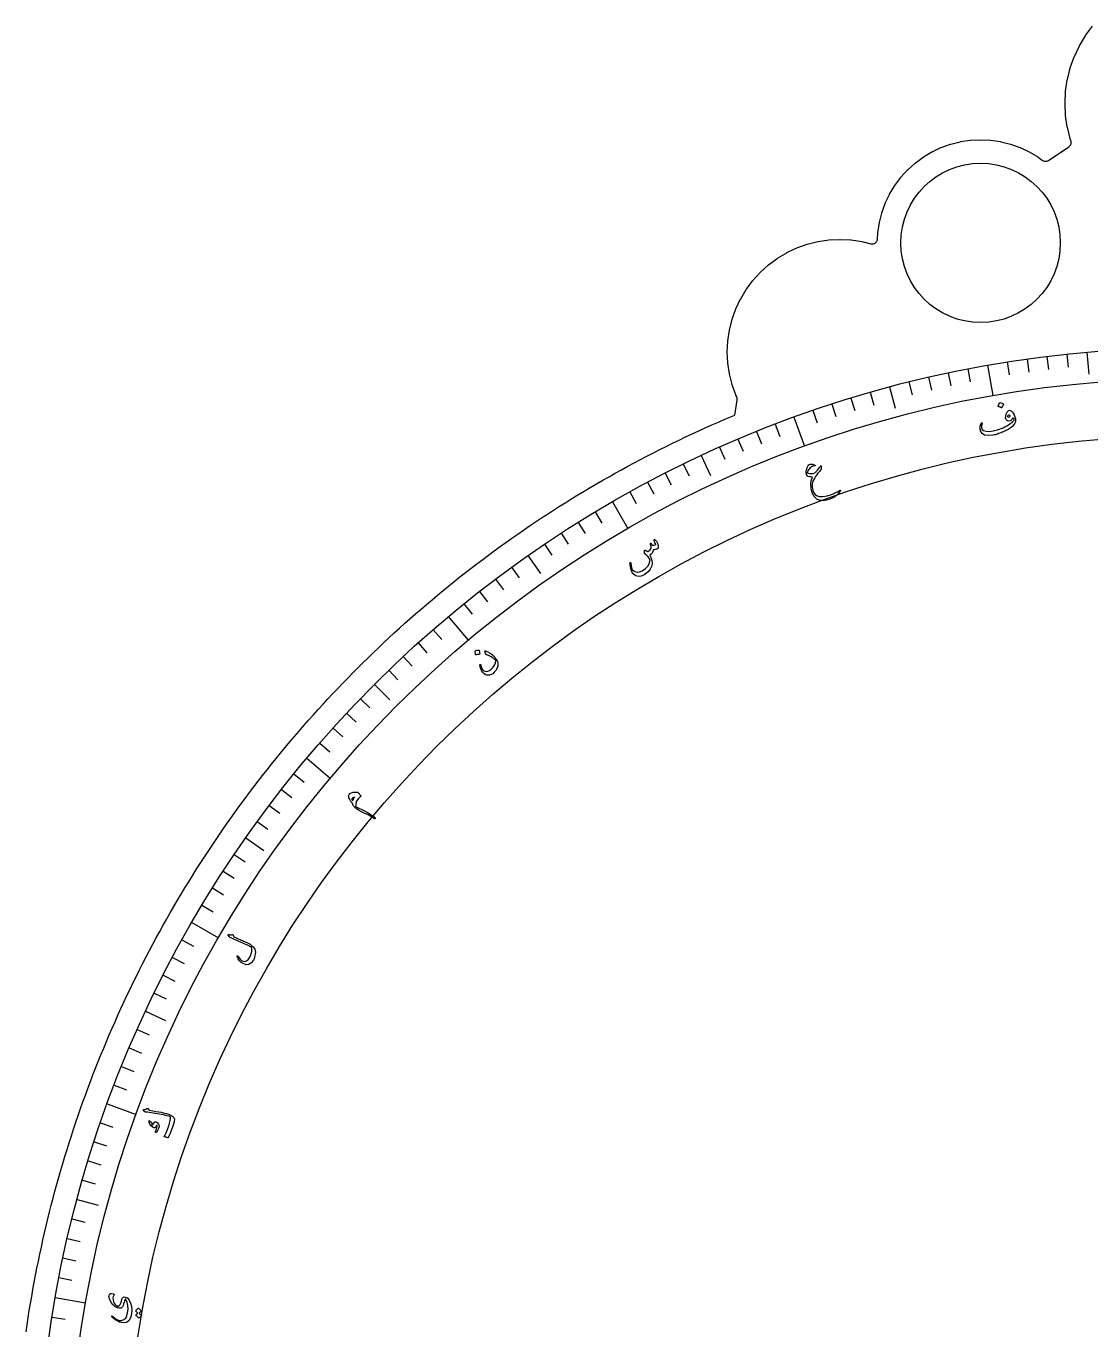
# Model space of a CAD drawing. Header units: millimetres. Extents: x -65 to 65, y -65 to 84.
# Drawn here: x -64.4 to -5.3, y 9.3 to 81.5 of the extents above; entities that cross this region are included whole.
import ezdxf

# ---------------------------------------------------------------- set-up
doc = ezdxf.new("R2010")
doc.units = ezdxf.units.MM
for name, color, linetype in [('CUT_INNER', 6, 'Continuous'), ('CUT_OUTER', 1, 'Continuous'), ('ENGRAVE', 7, 'Continuous'), ('ENGRAVE_FINE', 8, 'Continuous'), ('TEXT', 5, 'Continuous')]:
    doc.layers.add(name, color=color, linetype=linetype)

msp = doc.modelspace()

# ---------------------------------------------------------------- linework, layer by layer
at = {"layer": 'CUT_INNER'}
msp.add_circle((-11.44, 69.5185), 4.42, dxfattribs=at)
at = {"layer": 'CUT_OUTER'}
msp.add_lwpolyline([(-64.3538, 9.1428), (-64.2965, 9.5375), (-64.2367, 9.9318), (-64.1746, 10.3258), (-64.11, 10.7194), (-64.043, 11.1125), (-63.9737, 11.5053), (-63.9019, 11.8976), (-63.8277, 12.2895), (-63.751, 12.6809), (-63.672, 13.0718), (-63.5906, 13.4622), (-63.5068, 13.8522), (-63.4206, 14.2416), (-63.3321, 14.6305), (-63.2411, 15.0188), (-63.1478, 15.4065), (-63.052, 15.7937), (-62.9539, 16.1803), (-62.8535, 16.5663), (-62.7506, 16.9516), (-62.6454, 17.3363), (-62.5379, 17.7204), (-62.428, 18.1038), (-62.3157, 18.4865), (-62.2011, 18.8685), (-62.0842, 19.2498), (-61.9649, 19.6304), (-61.8433, 20.0102), (-61.7193, 20.3893), (-61.5931, 20.7676), (-61.4645, 21.1452), (-61.3336, 21.5219), (-61.2004, 21.8978), (-61.0648, 22.2729), (-60.927, 22.6472), (-60.7869, 23.0206), (-60.6445, 23.3932), (-60.4999, 23.7648), (-60.3529, 24.1356), (-60.2037, 24.5055), (-60.0522, 24.8744), (-59.8984, 25.2424), (-59.7424, 25.6095), (-59.5841, 25.9756), (-59.4236, 26.3407), (-59.2609, 26.7048), (-59.0959, 27.0679), (-58.9287, 27.43), (-58.7593, 27.7911), (-58.5877, 28.1511), (-58.4138, 28.5101), (-58.2378, 28.8679), (-58.0596, 29.2247), (-57.8792, 29.5804), (-57.6966, 29.935), (-57.5118, 30.2885), (-57.3249, 30.6408), (-57.1358, 30.9919), (-56.9446, 31.3419), (-56.7512, 31.6908), (-56.5557, 32.0384), (-56.358, 32.3848), (-56.1582, 32.73), (-55.9564, 33.074), (-55.7524, 33.4167), (-55.5463, 33.7581), (-55.3381, 34.0983), (-55.1278, 34.4372), (-54.9155, 34.7748), (-54.7011, 35.1111), (-54.4846, 35.4461), (-54.2661, 35.7798), (-54.0455, 36.1121), (-53.8229, 36.443), (-53.5983, 36.7726), (-53.3717, 37.1007), (-53.143, 37.4275), (-52.9124, 37.7529), (-52.6797, 38.0769), (-52.4451, 38.3994), (-52.2085, 38.7205), (-51.9699, 39.0401), (-51.7294, 39.3582), (-51.4869, 39.6749), (-51.2425, 39.9901), (-50.9962, 40.3037), (-50.7479, 40.6159), (-50.4978, 40.9265), (-50.2457, 41.2356), (-49.9917, 41.5431), (-49.7359, 41.8491), (-49.4782, 42.1534), (-49.2186, 42.4562), (-48.9571, 42.7574), (-48.6939, 43.057), (-48.4288, 43.355), (-48.1618, 43.6513), (-47.8931, 43.946), (-47.6225, 44.2391), (-47.3502, 44.5304), (-47.0761, 44.8201), (-46.8002, 45.1081), (-46.5225, 45.3945), (-46.2431, 45.6791), (-45.9619, 45.9619), (-45.6791, 46.2431), (-45.3945, 46.5225), (-45.1081, 46.8002), (-44.8201, 47.0761), (-44.5304, 47.3502), (-44.2391, 47.6225), (-43.946, 47.8931), (-43.6513, 48.1618), (-43.355, 48.4288), (-43.057, 48.6939), (-42.7574, 48.9571), (-42.4562, 49.2186), (-42.1534, 49.4782), (-41.8491, 49.7359), (-41.5431, 49.9917), (-41.2356, 50.2457), (-40.9265, 50.4978), (-40.6159, 50.7479), (-40.3037, 50.9962), (-39.9901, 51.2425), (-39.6749, 51.4869), (-39.3582, 51.7294), (-39.0401, 51.9699), (-38.7205, 52.2085), (-38.3994, 52.4451), (-38.0769, 52.6797), (-37.7529, 52.9124), (-37.4275, 53.143), (-37.1007, 53.3717), (-36.7726, 53.5983), (-36.443, 53.8229), (-36.1121, 54.0455), (-35.7798, 54.2661), (-35.4461, 54.4846), (-35.1111, 54.7011), (-34.7748, 54.9155), (-34.4372, 55.1278), (-34.0983, 55.3381), (-33.7581, 55.5463), (-33.4167, 55.7524), (-33.074, 55.9564), (-32.73, 56.1582), (-32.3848, 56.358), (-32.0384, 56.5557), (-31.6908, 56.7512), (-31.3419, 56.9446), (-30.9919, 57.1358), (-30.6408, 57.3249), (-30.2885, 57.5118), (-29.935, 57.6966), (-29.5804, 57.8792), (-29.2247, 58.0596), (-28.8679, 58.2378), (-28.5101, 58.4138), (-28.1511, 58.5877), (-27.7911, 58.7593), (-27.43, 58.9287), (-27.0679, 59.0959), (-26.7048, 59.2609), (-26.3407, 59.4236), (-25.9756, 59.5841), (-25.6095, 59.7424), (-25.2424, 59.8984), (-25.067, 59.9717), (-24.929, 60.7995), (-24.9255, 60.8296), (-24.9251, 60.86), (-24.9278, 60.8902), (-24.9335, 60.92), (-24.9422, 60.9491), (-24.9537, 60.9771), (-25.0019, 61.0789), (-25.0075, 61.0925), (-25.2088, 61.6552), (-25.2131, 61.6693), (-25.3583, 62.249), (-25.3612, 62.2634), (-25.4489, 62.8546), (-25.4503, 62.8692), (-25.4796, 63.4661), (-25.4796, 63.4808), (-25.4503, 64.0778), (-25.4489, 64.0924), (-25.3612, 64.6836), (-25.3583, 64.698), (-25.2131, 65.2777), (-25.2088, 65.2918), (-25.0075, 65.8545), (-25.0019, 65.8681), (-24.7463, 66.4083), (-24.7394, 66.4213), (-24.4322, 66.9339), (-24.424, 66.9462), (-24.068, 67.4262), (-24.0586, 67.4376), (-23.6573, 67.8804), (-23.6469, 67.8908), (-23.2041, 68.2921), (-23.1927, 68.3015), (-22.7127, 68.6575), (-22.7004, 68.6656), (-22.1878, 68.9729), (-22.1749, 68.9798), (-21.6346, 69.2353), (-21.621, 69.241), (-21.0583, 69.4423), (-21.0442, 69.4466), (-20.4645, 69.5918), (-20.4501, 69.5947), (-19.8589, 69.6824), (-19.8443, 69.6838), (-19.2474, 69.7131), (-19.2326, 69.7131), (-18.6357, 69.6838), (-18.6211, 69.6824), (-18.0299, 69.5947), (-18.0155, 69.5918), (-17.5214, 69.468), (-17.4926, 69.4623), (-17.4633, 69.4594), (-17.4338, 69.4594), (-17.4045, 69.4623), (-17.3756, 69.468), (-17.3475, 69.4766), (-17.3203, 69.4879), (-17.2943, 69.5017), (-17.2698, 69.5181), (-17.2471, 69.5368), (-17.2263, 69.5576), (-17.2076, 69.5803), (-17.1912, 69.6048), (-17.1773, 69.6308), (-17.1661, 69.658), (-17.1575, 69.6862), (-17.1518, 69.715), (-17.1489, 69.7443), (-17.1328, 70.0718), (-17.1314, 70.0864), (-17.0512, 70.6271), (-17.0483, 70.6415), (-16.9155, 71.1718), (-16.9112, 71.1858), (-16.7271, 71.7005), (-16.7214, 71.7141), (-16.4877, 72.2082), (-16.4808, 72.2212), (-16.1998, 72.69), (-16.1916, 72.7023), (-15.866, 73.1413), (-15.8567, 73.1527), (-15.4896, 73.5577), (-15.4792, 73.5681), (-15.0742, 73.9352), (-15.0628, 73.9445), (-14.6238, 74.2701), (-14.6115, 74.2783), (-14.1427, 74.5593), (-14.1297, 74.5662), (-13.6356, 74.7999), (-13.622, 74.8056), (-13.1074, 74.9897), (-13.0933, 74.994), (-12.5631, 75.1268), (-12.5486, 75.1297), (-12.0079, 75.2099), (-11.9933, 75.2113), (-11.4474, 75.2381), (-11.4326, 75.2381), (-10.8867, 75.2113), (-10.8721, 75.2099), (-10.3314, 75.1297), (-10.3169, 75.1268), (-9.7867, 74.994), (-9.7726, 74.9897), (-9.258, 74.8056), (-9.2444, 74.7999), (-8.7503, 74.5662), (-8.7373, 74.5593), (-8.2685, 74.2783), (-8.2562, 74.2701), (-8.0261, 74.0995), (-8.0007, 74.0825), (-7.9737, 74.0683), (-7.9454, 74.0569), (-7.916, 74.0484), (-7.886, 74.0429), (-7.8555, 74.0405), (-7.825, 74.0413), (-7.7947, 74.0451), (-7.7649, 74.052), (-7.736, 74.0619), (-7.7083, 74.0746), (-7.682, 74.0902), (-6.5497, 74.8387), (-6.5268, 74.8555), (-6.5055, 74.8745), (-6.4861, 74.8953), (-6.4687, 74.9179), (-6.4536, 74.9421), (-6.4408, 74.9676), (-6.4306, 74.9942), (-6.4229, 75.0216), (-6.4178, 75.0496), (-6.4154, 75.078), (-6.4157, 75.1065), (-6.4187, 75.1349), (-6.4244, 75.1628), (-6.4327, 75.19), (-6.4664, 75.2842), (-6.4707, 75.2983), (-6.6283, 75.9275), (-6.6312, 75.942), (-6.7264, 76.5836), (-6.7278, 76.5982), (-6.7596, 77.2461), (-6.7596, 77.2608), (-6.7278, 77.9087), (-6.7264, 77.9234), (-6.6312, 78.565), (-6.6283, 78.5794), (-6.4707, 79.2087), (-6.4664, 79.2227), (-6.2479, 79.8335), (-6.2423, 79.8471), (-5.9649, 80.4335), (-5.958, 80.4464), (-5.6245, 81.0028), (-5.6163, 81.0151), (-5.2299, 81.5361)], dxfattribs=at)
at = {"layer": 'ENGRAVE'}
for points in [[(-5.5518, 63.4576), (-5.4456, 62.2435)], [(-11.0614, 62.7323), (-10.7651, 61.0519)], [(-16.4868, 61.5295), (-16.1713, 60.3523)], [(-21.7867, 59.8584), (-21.2031, 58.2551)], [(-26.9208, 57.7318), (-26.4057, 56.6272)], [(-31.85, 55.1658), (-30.9969, 53.6882)], [(-36.5368, 52.18), (-35.8378, 51.1816)], [(-40.9456, 48.797), (-39.8488, 47.49)], [(-45.0427, 45.0427), (-44.1809, 44.1809)], [(-48.797, 40.9456), (-47.49, 39.8488)], [(-52.18, 36.5368), (-51.1816, 35.8378)], [(-55.1658, 31.85), (-53.6882, 30.9969)], [(-57.7318, 26.9208), (-56.6272, 26.4057)], [(-59.8584, 21.7867), (-58.2551, 21.2031)], [(-61.5295, 16.4868), (-60.3523, 16.1713)], [(-62.7323, 11.0614), (-61.0519, 10.7651)]]:
    msp.add_lwpolyline(points, dxfattribs=at)
for radius in [63.7, 63.7, 61.9938, 58.825, 58.825]:
    msp.add_circle((0, 0), radius, dxfattribs=at)
at = {"layer": 'ENGRAVE_FINE'}
for points in [[(-9.9649, 62.9157), (-9.8505, 62.1935)], [(-8.8653, 63.0801), (-8.7636, 62.3559)], [(-7.7631, 63.2252), (-7.674, 62.4994)], [(-6.6585, 63.351), (-6.582, 62.6238)], [(-13.244, 62.308), (-13.0919, 61.5927)], [(-12.1545, 62.5297), (-12.015, 61.8118)], [(-15.4104, 61.8078), (-15.2335, 61.0983)], [(-14.3294, 62.0674), (-14.1649, 61.3549)], [(-18.6241, 60.9166), (-18.4103, 60.2173)], [(-17.5581, 61.2324), (-17.3565, 60.5294)], [(-20.7387, 60.2295), (-20.5006, 59.5381)], [(-19.6844, 60.5823), (-19.4584, 59.8868)], [(-22.828, 59.4691), (-22.566, 58.7864)], [(-24.8896, 58.6362), (-24.6039, 57.963)], [(-23.8624, 59.0616), (-23.5885, 58.3836)], [(-25.9091, 58.1928), (-25.6117, 57.5248)], [(-27.9242, 57.2532), (-27.6037, 56.5959)], [(-28.9192, 56.7571), (-28.5872, 56.1056)], [(-30.8824, 55.7133), (-30.5279, 55.0737)], [(-29.9053, 56.2438), (-29.562, 55.5981)], [(-32.8079, 54.6016), (-32.4313, 53.9748)], [(-33.7559, 54.0207), (-33.3684, 53.4005)], [(-35.6206, 52.8097), (-35.2117, 52.2035)], [(-34.6935, 53.4233), (-34.2952, 52.81)], [(-37.4419, 51.5344), (-37.0121, 50.9428)], [(-38.3356, 50.8731), (-37.8955, 50.2891)], [(-39.2176, 50.1963), (-38.7674, 49.6201)], [(-40.0877, 49.5042), (-39.6275, 48.9359)], [(-41.791, 48.075), (-41.3112, 47.5231)], [(-42.6236, 47.3383), (-42.1343, 46.7949)], [(-43.4433, 46.5872), (-42.9446, 46.0524)], [(-44.2497, 45.8219), (-43.7418, 45.2959)], [(-45.8219, 44.2497), (-45.2959, 43.7418)], [(-46.5872, 43.4433), (-46.0524, 42.9446)], [(-47.3383, 42.6236), (-46.7949, 42.1343)], [(-48.075, 41.791), (-47.5231, 41.3112)], [(-49.5042, 40.0877), (-48.9359, 39.6275)], [(-50.1963, 39.2176), (-49.6201, 38.7674)], [(-50.8731, 38.3356), (-50.2891, 37.8955)], [(-51.5344, 37.4419), (-50.9428, 37.0121)], [(-52.8097, 35.6206), (-52.2035, 35.2117)], [(-53.4233, 34.6935), (-52.81, 34.2952)], [(-54.0207, 33.7559), (-53.4005, 33.3684)], [(-54.6016, 32.8079), (-53.9748, 32.4313)], [(-55.7133, 30.8824), (-55.0737, 30.5279)], [(-56.2438, 29.9053), (-55.5981, 29.562)], [(-56.7571, 28.9192), (-56.1056, 28.5872)], [(-57.2532, 27.9242), (-56.5959, 27.6037)], [(-58.1928, 25.9091), (-57.5248, 25.6117)], [(-58.6362, 24.8896), (-57.963, 24.6039)], [(-59.0616, 23.8624), (-58.3836, 23.5885)], [(-59.4691, 22.828), (-58.7864, 22.566)], [(-60.2295, 20.7387), (-59.5381, 20.5006)], [(-60.5823, 19.6844), (-59.8868, 19.4584)], [(-60.9166, 18.6241), (-60.2173, 18.4103)], [(-61.2324, 17.5581), (-60.5294, 17.3565)], [(-61.8078, 15.4104), (-61.0983, 15.2335)], [(-62.0674, 14.3294), (-61.3549, 14.1649)], [(-62.308, 13.244), (-61.5927, 13.0919)], [(-62.5297, 12.1545), (-61.8118, 12.015)], [(-62.9157, 9.9649), (-62.1935, 9.8505)]]:
    msp.add_lwpolyline(points, dxfattribs=at)
at = {"layer": 'TEXT'}
for points in [[(-9.8848, 60.2285), (-9.8386, 60.2395), (-9.7892, 60.2293), (-9.7367, 60.1978), (-9.6811, 60.145), (-9.6277, 60.0733), (-9.5817, 59.985), (-9.5429, 59.88), (-9.5115, 59.7584), (-9.503, 59.7138), (-9.4995, 59.6717), (-9.5008, 59.6321), (-9.5069, 59.595), (-9.5371, 59.5181), (-9.588, 59.4411), (-9.6595, 59.3639), (-9.7516, 59.2866), (-9.8044, 59.2489), (-9.8594, 59.2125), (-9.9164, 59.1773), (-9.9754, 59.1433), (-10.0367, 59.1106), (-10.1004, 59.0789), (-10.1665, 59.0485), (-10.2349, 59.0191), (-10.3038, 58.9914), (-10.3715, 58.9658), (-10.4379, 58.9422), (-10.5029, 58.9207), (-10.5669, 58.9015), (-10.63, 58.8845), (-10.6921, 58.8699), (-10.7533, 58.8577), (-11.0132, 58.8312), (-11.214, 58.8631), (-11.3561, 58.9538), (-11.4395, 59.1037), (-11.4483, 59.1406), (-11.4543, 59.1834), (-11.4576, 59.2321), (-11.4581, 59.2867), (-11.4536, 59.3477), (-11.4426, 59.4081), (-11.4251, 59.4679), (-11.4012, 59.5272), (-11.3973, 59.5343), (-11.3922, 59.5397), (-11.3859, 59.5436), (-11.3784, 59.5459), (-11.3708, 59.5464), (-11.3642, 59.5445), (-11.3588, 59.5403), (-11.3544, 59.5338), (-11.3515, 59.5263), (-11.3504, 59.519), (-11.3511, 59.512), (-11.3538, 59.5052), (-11.3928, 59.3707), (-11.3935, 59.2621), (-11.3561, 59.1793), (-11.2807, 59.1223), (-11.13, 59.0765), (-10.9502, 59.0662), (-10.7411, 59.0911), (-10.5024, 59.151), (-10.399, 59.1851), (-10.2963, 59.2242), (-10.1942, 59.2684), (-10.0928, 59.3176), (-9.9921, 59.3718), (-9.8922, 59.4311), (-9.7931, 59.4954), (-9.6949, 59.5647), (-9.6433, 59.6066), (-9.606, 59.6487), (-9.583, 59.6912), (-9.5744, 59.7341), (-9.587, 59.7606), (-9.6039, 59.784), (-9.6251, 59.8044), (-9.6506, 59.8217), (-9.6534, 59.8223), (-9.6563, 59.8202), (-9.6595, 59.8154), (-9.6627, 59.8079), (-9.6875, 59.7488), (-9.7185, 59.7025), (-9.7557, 59.6687), (-9.799, 59.6476), (-9.8822, 59.6327), (-9.9504, 59.6464), (-10.0038, 59.6887), (-10.0423, 59.7596), (-10.053, 59.8261), (-10.0443, 59.911), (-10.0162, 60.0144), (-9.9683, 60.1362), (-9.9519, 60.167), (-9.9325, 60.1927), (-9.9102, 60.2132), (-9.8848, 60.2285)], [(-10.3846, 60.6543), (-10.3822, 60.6577), (-10.3784, 60.6601), (-10.3731, 60.6616), (-10.3665, 60.6621), (-10.3175, 60.6517), (-10.2705, 60.6368), (-10.2254, 60.6173), (-10.1824, 60.5933), (-10.1779, 60.5893), (-10.1755, 60.5849), (-10.1752, 60.5802), (-10.1769, 60.5752), (-10.2579, 60.3805), (-10.2613, 60.3756), (-10.2664, 60.3737), (-10.2733, 60.3748), (-10.2818, 60.3788), (-10.2892, 60.3823), (-10.3008, 60.3875), (-10.3167, 60.3943), (-10.3367, 60.4028), (-10.3613, 60.4129), (-10.3907, 60.4245), (-10.425, 60.4377), (-10.464, 60.4524), (-10.4693, 60.455), (-10.4723, 60.4581), (-10.4729, 60.4616), (-10.4711, 60.4654)], [(-9.8055, 59.906), (-9.7986, 59.9178), (-9.7979, 59.9286), (-9.8032, 59.9385), (-9.8147, 59.9473), (-9.8585, 59.966), (-9.8946, 59.9663), (-9.9228, 59.9483), (-9.9431, 59.9119), (-9.9448, 59.9015), (-9.9441, 59.8926), (-9.941, 59.8854), (-9.9354, 59.8798), (-9.8994, 59.8647), (-9.8657, 59.864), (-9.8344, 59.8777), (-9.8055, 59.906)], [(-20.957, 57.211), (-20.9254, 57.2332), (-20.8872, 57.2465), (-20.8423, 57.251), (-20.7906, 57.2467), (-20.7633, 57.2415), (-20.7377, 57.2356), (-20.7139, 57.2288), (-20.6919, 57.2213), (-20.6717, 57.2131), (-20.6533, 57.2043), (-20.6368, 57.195), (-20.6222, 57.1853), (-20.611, 57.1746), (-20.6108, 57.1657), (-20.6215, 57.1584), (-20.6432, 57.1527), (-20.7795, 57.1133), (-20.8923, 57.0396), (-20.9813, 56.9319), (-21.0465, 56.7901), (-21.0469, 56.7823), (-21.0442, 56.7753), (-21.0383, 56.7692), (-21.0293, 56.7639), (-20.9263, 56.7335), (-20.8243, 56.7256), (-20.7232, 56.7405), (-20.6229, 56.7779), (-20.6061, 56.7881), (-20.5858, 56.8051), (-20.5621, 56.829), (-20.5349, 56.8598), (-20.4866, 56.9196), (-20.4439, 56.9724), (-20.4068, 57.0181), (-20.3752, 57.0568), (-20.3492, 57.0885), (-20.3289, 57.1132), (-20.3142, 57.1309), (-20.3052, 57.1416), (-20.2907, 57.1525), (-20.2803, 57.1511), (-20.274, 57.1373), (-20.2718, 57.1111), (-20.2735, 57.0398), (-20.2778, 56.9856), (-20.2848, 56.9485), (-20.2944, 56.9286), (-20.3323, 56.8907), (-20.3716, 56.8483), (-20.4122, 56.8015), (-20.4541, 56.7503), (-20.4974, 56.6947), (-20.5418, 56.6347), (-20.5876, 56.5702), (-20.6346, 56.5013), (-20.7205, 56.3411), (-20.7679, 56.1727), (-20.777, 55.996), (-20.748, 55.8112), (-20.7149, 55.7171), (-20.6679, 55.6356), (-20.6072, 55.5667), (-20.5329, 55.5103), (-20.379, 55.4547), (-20.1817, 55.4503), (-19.9405, 55.4967), (-19.655, 55.5931), (-19.612, 55.6114), (-19.566, 55.632), (-19.5171, 55.6548), (-19.4651, 55.6798), (-19.4102, 55.7072), (-19.3527, 55.737), (-19.2924, 55.7692), (-19.2295, 55.8038), (-19.2184, 55.809), (-19.2096, 55.8113), (-19.2031, 55.8106), (-19.199, 55.8069), (-19.202, 55.7807), (-19.2332, 55.7317), (-19.2927, 55.6599), (-19.3801, 55.5652), (-19.4342, 55.511), (-19.483, 55.4676), (-19.5265, 55.435), (-19.5647, 55.4133), (-19.7121, 55.348), (-19.8489, 55.2972), (-19.9752, 55.2611), (-20.091, 55.2397), (-20.3258, 55.243), (-20.5171, 55.3152), (-20.6648, 55.4568), (-20.7689, 55.6681), (-20.8302, 55.908), (-20.8489, 56.1327), (-20.8246, 56.3421), (-20.7573, 56.5363), (-20.8499, 56.5426), (-20.928, 56.5548), (-20.9914, 56.5729), (-21.0402, 56.5971), (-21.0553, 56.6085), (-21.0678, 56.6225), (-21.0779, 56.639), (-21.0854, 56.6579), (-21.097, 56.7122), (-21.1033, 56.7653), (-21.1045, 56.8171), (-21.1005, 56.8678), (-21.0796, 56.9744), (-21.0487, 57.0672), (-21.0078, 57.1461), (-20.957, 57.211)], [(-29.535, 53.0335), (-29.5364, 53.0445), (-29.5353, 53.0535), (-29.5318, 53.0605), (-29.5258, 53.0656), (-29.5165, 53.0694), (-29.5075, 53.0704), (-29.4985, 53.0686), (-29.4898, 53.0641), (-29.4638, 53.045), (-29.4377, 53.0178), (-29.4116, 52.9826), (-29.3854, 52.9394), (-29.3499, 52.8648), (-29.3253, 52.7888), (-29.3117, 52.7113), (-29.309, 52.6326), (-29.3116, 52.6118), (-29.317, 52.5938), (-29.3253, 52.5786), (-29.3365, 52.5662), (-29.3847, 52.535), (-29.4435, 52.5137), (-29.5128, 52.5022), (-29.5928, 52.5005), (-29.6045, 52.4003), (-29.6389, 52.3187), (-29.696, 52.2554), (-29.776, 52.2103), (-29.7541, 52.1658), (-29.7342, 52.1223), (-29.7164, 52.0798), (-29.7007, 52.0383), (-29.687, 51.9976), (-29.675, 51.9574), (-29.6648, 51.9177), (-29.6564, 51.8784), (-29.6466, 51.8045), (-29.648, 51.7304), (-29.6604, 51.6559), (-29.684, 51.581), (-29.7552, 51.4349), (-29.8463, 51.308), (-29.9573, 51.2005), (-30.0884, 51.112), (-30.2539, 51.0426), (-30.4076, 51.0259), (-30.5497, 51.062), (-30.6802, 51.1509), (-30.7145, 51.1906), (-30.7472, 51.2422), (-30.7782, 51.3058), (-30.8075, 51.3813), (-30.8336, 51.4676), (-30.8536, 51.5617), (-30.8675, 51.6635), (-30.8754, 51.773), (-30.8751, 51.7803), (-30.8732, 51.7866), (-30.8696, 51.7918), (-30.8644, 51.7959), (-30.8584, 51.7988), (-30.8526, 51.8002), (-30.847, 51.8002), (-30.8415, 51.7987), (-30.8361, 51.7949), (-30.8321, 51.7899), (-30.8295, 51.7838), (-30.8282, 51.7765), (-30.8153, 51.6323), (-30.7949, 51.5195), (-30.7673, 51.438), (-30.7326, 51.3878), (-30.6132, 51.3027), (-30.4838, 51.2662), (-30.3444, 51.278), (-30.1947, 51.3382), (-30.0095, 51.4634), (-29.8749, 51.6078), (-29.7908, 51.7719), (-29.7571, 51.956), (-29.8044, 52.0376), (-29.8671, 52.1163), (-29.9456, 52.1921), (-30.0397, 52.265), (-30.0502, 52.2719), (-30.0578, 52.279), (-30.0626, 52.2864), (-30.0645, 52.2941), (-30.0666, 52.3231), (-30.0684, 52.3504), (-30.0699, 52.3761), (-30.0711, 52.4), (-30.0718, 52.422), (-30.072, 52.4418), (-30.0716, 52.4594), (-30.0705, 52.4748), (-30.069, 52.4819), (-30.0656, 52.4864), (-30.0604, 52.4882), (-30.0533, 52.4873), (-30.0491, 52.486), (-30.0431, 52.4837), (-30.0351, 52.4805), (-30.0253, 52.4763), (-30.0138, 52.4711), (-30.0009, 52.4646), (-29.9867, 52.4568), (-29.971, 52.4478), (-29.9401, 52.431), (-29.9158, 52.4199), (-29.8981, 52.4144), (-29.8871, 52.4146), (-29.8314, 52.4404), (-29.7835, 52.4797), (-29.7431, 52.5324), (-29.7103, 52.5987), (-29.7045, 52.6336), (-29.7076, 52.6838), (-29.7196, 52.7491), (-29.7405, 52.8297), (-29.7424, 52.8374), (-29.7422, 52.8449), (-29.7399, 52.8522), (-29.7355, 52.8594), (-29.7307, 52.8651), (-29.7254, 52.8692), (-29.7194, 52.8715), (-29.7128, 52.8722), (-29.6978, 52.8638), (-29.6813, 52.8414), (-29.6634, 52.805), (-29.6441, 52.7546), (-29.5884, 52.7525), (-29.5347, 52.7607), (-29.4831, 52.7791), (-29.4336, 52.8078), (-29.4426, 52.8224), (-29.4513, 52.8336), (-29.4597, 52.8411), (-29.4679, 52.8451), (-29.4764, 52.8484), (-29.483, 52.8529), (-29.4874, 52.8584), (-29.4898, 52.8652)], [(-39.4524, 46.895), (-39.452, 46.8992), (-39.4499, 46.9032), (-39.4462, 46.9071), (-39.4408, 46.9109), (-39.3934, 46.9266), (-39.3454, 46.9373), (-39.2968, 46.9432), (-39.2477, 46.9441), (-39.2418, 46.9429), (-39.2375, 46.9403), (-39.2348, 46.9365), (-39.2338, 46.9312), (-39.2049, 46.7226), (-39.2054, 46.7167), (-39.2088, 46.7124), (-39.2152, 46.7099), (-39.2246, 46.7091), (-39.2328, 46.7084), (-39.2454, 46.707), (-39.2624, 46.7049), (-39.284, 46.7022), (-39.3102, 46.6985), (-39.3414, 46.6938), (-39.3775, 46.6879), (-39.4185, 46.6809), (-39.4244, 46.6806), (-39.4285, 46.6817), (-39.4308, 46.6844), (-39.4312, 46.6886)], [(-38.8886, 46.9069), (-38.848, 46.8891), (-38.8068, 46.8695), (-38.7649, 46.8481), (-38.7224, 46.825), (-38.6792, 46.7998), (-38.6355, 46.7719), (-38.5912, 46.7415), (-38.5464, 46.7085), (-38.5032, 46.6744), (-38.4623, 46.6389), (-38.4237, 46.6021), (-38.3875, 46.564), (-38.3535, 46.5244), (-38.3217, 46.4832), (-38.292, 46.4405), (-38.2644, 46.3962), (-38.2386, 46.347), (-38.2186, 46.2984), (-38.2044, 46.2504), (-38.1959, 46.203), (-38.1968, 46.0782), (-38.2314, 45.9546), (-38.2996, 45.8322), (-38.4014, 45.7107), (-38.4859, 45.636), (-38.5711, 45.5837), (-38.6573, 45.554), (-38.7444, 45.5469), (-38.8275, 45.562), (-38.9053, 45.5964), (-38.9777, 45.65), (-39.0447, 45.7228), (-39.1027, 45.8112), (-39.1465, 45.9062), (-39.1761, 46.0078), (-39.1915, 46.1161), (-39.1913, 46.1302), (-39.1882, 46.1405), (-39.1823, 46.147), (-39.1737, 46.1498), (-39.1629, 46.1492), (-39.1546, 46.1428), (-39.1487, 46.1305), (-39.1451, 46.1124), (-39.1141, 45.986), (-39.068, 45.8874), (-39.0069, 45.8166), (-38.931, 45.7735), (-38.8469, 45.7587), (-38.7578, 45.7727), (-38.6637, 45.8153), (-38.5644, 45.8866), (-38.4609, 45.9924), (-38.385, 46.1063), (-38.3368, 46.2287), (-38.3161, 46.3595), (-38.3165, 46.3632), (-38.3183, 46.3676), (-38.3214, 46.3728), (-38.326, 46.3788), (-38.3661, 46.422), (-38.4194, 46.4669), (-38.4858, 46.5134), (-38.5656, 46.5615), (-38.6072, 46.5845), (-38.6464, 46.6055), (-38.6832, 46.6245), (-38.7176, 46.6414), (-38.7496, 46.6562), (-38.7792, 46.6685), (-38.8065, 46.6784), (-38.8313, 46.6858), (-38.8438, 46.6902), (-38.8534, 46.6957), (-38.8602, 46.7025), (-38.8641, 46.7105), (-38.9205, 46.8896), (-38.9218, 46.9016), (-38.917, 46.9086), (-38.9059, 46.9103), (-38.8886, 46.9069)], [(-46.2582, 38.4421), (-46.2829, 38.471), (-46.3069, 38.5005), (-46.3302, 38.5308), (-46.3526, 38.5618), (-46.3738, 38.5935), (-46.3935, 38.626), (-46.4115, 38.6593), (-46.4279, 38.6934), (-46.4536, 38.76), (-46.4678, 38.8187), (-46.4707, 38.8695), (-46.4622, 38.9124), (-46.4324, 38.9637), (-46.3819, 39.0053), (-46.3107, 39.0372), (-46.219, 39.0592), (-46.1918, 39.0637), (-46.1645, 39.0672), (-46.1372, 39.07), (-46.1099, 39.0718), (-46.0823, 39.073), (-46.0545, 39.0735), (-46.0265, 39.0735), (-45.9982, 39.0728), (-45.9826, 39.0714), (-45.9691, 39.0681), (-45.9577, 39.0626), (-45.9484, 39.0552), (-45.9171, 39.0181), (-45.8892, 38.9848), (-45.8649, 38.9553), (-45.8441, 38.9295), (-45.8271, 38.908), (-45.814, 38.891), (-45.8051, 38.8786), (-45.8001, 38.8707), (-45.7963, 38.8584), (-45.7969, 38.8473), (-45.802, 38.8372), (-45.8115, 38.8282), (-45.9479, 38.7063), (-46.0378, 38.5761), (-46.081, 38.4379), (-46.0776, 38.292), (-46.0735, 38.2785), (-46.0673, 38.2676), (-46.0591, 38.2591), (-46.0489, 38.253), (-45.901, 38.1834), (-45.7493, 38.1082), (-45.594, 38.0273), (-45.4349, 37.9408), (-45.2259, 37.8182), (-45.0834, 37.7204), (-45.0074, 37.6475), (-44.9977, 37.5996), (-45.008, 37.5919), (-45.0228, 37.5915), (-45.0424, 37.5983), (-45.0666, 37.6124), (-45.1143, 37.645), (-45.1652, 37.6775), (-45.2191, 37.71), (-45.2762, 37.7424), (-45.336, 37.7749), (-45.3984, 37.8076), (-45.4633, 37.8405), (-45.5307, 37.8735), (-45.7568, 37.9842), (-45.9313, 38.0775), (-46.054, 38.1537), (-46.1248, 38.213), (-46.1537, 38.2455), (-46.1788, 38.2771), (-46.2004, 38.3077), (-46.2183, 38.3375), (-46.2329, 38.366), (-46.2444, 38.393), (-46.2528, 38.4183), (-46.2582, 38.4421)], [(-46.2469, 38.5914), (-46.2399, 38.6138), (-46.2316, 38.6367), (-46.222, 38.66), (-46.2111, 38.6837), (-46.1989, 38.7078), (-46.1855, 38.732), (-46.171, 38.7565), (-46.1554, 38.7811), (-46.2053, 38.7699), (-46.2433, 38.7559), (-46.2693, 38.7392), (-46.2834, 38.7198), (-46.291, 38.689), (-46.2875, 38.6573), (-46.2728, 38.6248), (-46.2469, 38.5914)], [(-53.1505, 31.1339), (-53.1546, 31.1412), (-53.1563, 31.1484), (-53.1556, 31.1557), (-53.1526, 31.1629), (-53.1475, 31.169), (-53.1407, 31.1727), (-53.1323, 31.174), (-53.1222, 31.173), (-53.0645, 31.1649), (-53.0123, 31.1619), (-52.9657, 31.1638), (-52.9246, 31.1708), (-52.9108, 31.1718), (-52.8982, 31.167), (-52.8871, 31.1564), (-52.8773, 31.1401), (-52.8733, 31.131), (-52.8694, 31.1223), (-52.8656, 31.114), (-52.8619, 31.1061), (-52.8584, 31.0987), (-52.8553, 31.0918), (-52.8525, 31.0855), (-52.8501, 31.0797), (-52.8455, 31.0697), (-52.8384, 31.0604), (-52.8289, 31.0517), (-52.8169, 31.0436), (-52.7805, 31.0255), (-52.7404, 31.0063), (-52.6968, 30.9859), (-52.6495, 30.9645), (-52.5987, 30.9419), (-52.5445, 30.9179), (-52.4868, 30.8926), (-52.4256, 30.8658), (-52.3641, 30.84), (-52.3065, 30.8153), (-52.2529, 30.7916), (-52.2032, 30.7691), (-52.1573, 30.7478), (-52.1149, 30.7277), (-52.076, 30.7088), (-52.0407, 30.6911), (-51.9386, 30.6345), (-51.8482, 30.5701), (-51.7695, 30.4981), (-51.7025, 30.4184), (-51.6699, 30.3601), (-51.6503, 30.2882), (-51.6437, 30.2028), (-51.65, 30.1038), (-51.6664, 30.0023), (-51.6892, 29.9112), (-51.7182, 29.8307), (-51.7537, 29.7605), (-51.8751, 29.6036), (-52.0098, 29.5182), (-52.1583, 29.5045), (-52.3206, 29.5627), (-52.4259, 29.6339), (-52.5175, 29.7238), (-52.5954, 29.8326), (-52.6595, 29.9601), (-52.6625, 29.9688), (-52.6631, 29.9764), (-52.6612, 29.983), (-52.6569, 29.9885), (-52.6508, 29.9935), (-52.6448, 29.9966), (-52.639, 29.9977), (-52.6332, 29.9968), (-52.6255, 29.9941), (-52.6189, 29.99), (-52.6134, 29.9845), (-52.609, 29.9776), (-52.5446, 29.8787), (-52.4852, 29.8022), (-52.4311, 29.748), (-52.3822, 29.716), (-52.2538, 29.6881), (-52.1359, 29.7181), (-52.0284, 29.8059), (-51.9311, 29.9514), (-51.8671, 30.0963), (-51.8341, 30.2321), (-51.8323, 30.3588), (-51.8617, 30.4767), (-51.898, 30.4959), (-51.9409, 30.5175), (-51.9904, 30.5414), (-52.0466, 30.5676), (-52.1095, 30.5962), (-52.1795, 30.627), (-52.2566, 30.6599), (-52.3407, 30.6951), (-52.4269, 30.7323), (-52.5116, 30.7693), (-52.5947, 30.8059), (-52.6763, 30.8424), (-52.7563, 30.8787), (-52.8345, 30.915), (-52.911, 30.9513), (-52.9859, 30.9876), (-53.0596, 31.0196), (-53.0672, 31.0246), (-53.0739, 31.0301), (-53.0796, 31.036), (-53.0844, 31.0424)], [(-57.8314, 21.467), (-57.8031, 21.4709), (-57.7758, 21.4758), (-57.7496, 21.4817), (-57.7244, 21.4887), (-57.7001, 21.4968), (-57.6768, 21.5062), (-57.6544, 21.5168), (-57.633, 21.5288), (-57.6221, 21.5324), (-57.6115, 21.531), (-57.6012, 21.5246), (-57.5912, 21.5132), (-57.5402, 21.4482), (-57.5345, 21.4416), (-57.5295, 21.4366), (-57.5252, 21.433), (-57.5216, 21.431), (-57.3294, 21.4013), (-57.1563, 21.373), (-57.0021, 21.3462), (-56.867, 21.321), (-56.751, 21.2973), (-56.6543, 21.2752), (-56.577, 21.2547), (-56.519, 21.2357), (-56.4113, 21.1952), (-56.3778, 21.1805), (-56.3449, 21.164), (-56.3124, 21.1459), (-56.2805, 21.1261), (-56.249, 21.1044), (-56.2181, 21.0808), (-56.1878, 21.0553), (-56.1581, 21.0277), (-56.1306, 20.9424), (-56.1492, 20.7841), (-56.2132, 20.5527), (-56.3218, 20.2476), (-56.3592, 20.1536), (-56.3962, 20.0675), (-56.4327, 19.9892), (-56.4688, 19.9188), (-56.4741, 19.9131), (-56.48, 19.9098), (-56.4867, 19.9089), (-56.4941, 19.9104), (-56.5288, 19.9204), (-56.5602, 19.9297), (-56.5884, 19.9383), (-56.6135, 19.9463), (-56.6356, 19.9537), (-56.6551, 19.9606), (-56.672, 19.9671), (-56.6862, 19.9731), (-56.694, 19.977), (-56.6975, 19.9815), (-56.6968, 19.9866), (-56.6918, 19.9925), (-56.6579, 20.0386), (-56.6229, 20.101), (-56.5866, 20.1797), (-56.5491, 20.2746), (-56.4456, 20.5615), (-56.3771, 20.7905), (-56.3444, 20.962), (-56.348, 21.0763), (-56.415, 21.1012), (-56.5418, 21.1331), (-56.7283, 21.1718), (-56.9747, 21.2172), (-57.2222, 21.2604), (-57.4098, 21.292), (-57.5373, 21.3124), (-57.6048, 21.3216), (-57.6235, 21.3236), (-57.6409, 21.3254), (-57.6572, 21.3271), (-57.6723, 21.3287), (-57.686, 21.3301), (-57.6982, 21.3313), (-57.709, 21.3322), (-57.7183, 21.333), (-57.738, 21.3358), (-57.7557, 21.3417), (-57.7713, 21.3507), (-57.7849, 21.3627), (-57.8527, 21.4365), (-57.8571, 21.4421), (-57.8594, 21.4473), (-57.8597, 21.452), (-57.8579, 21.4563), (-57.853, 21.4606), (-57.847, 21.4638), (-57.8398, 21.4659), (-57.8314, 21.467)], [(-57.5385, 20.8472), (-57.5364, 20.8512), (-57.5334, 20.8542), (-57.5295, 20.8563), (-57.5248, 20.8574), (-57.521, 20.857), (-57.5172, 20.8559), (-57.5133, 20.8542), (-57.5093, 20.8518), (-57.4093, 20.7624), (-57.3995, 20.7524), (-57.3926, 20.7431), (-57.3885, 20.7345), (-57.3873, 20.7266), (-57.3895, 20.6957), (-57.3878, 20.6681), (-57.382, 20.6438), (-57.3723, 20.6228), (-57.3654, 20.6168), (-57.3553, 20.6179), (-57.3421, 20.6261), (-57.3257, 20.6413), (-57.3169, 20.6523), (-57.3082, 20.6637), (-57.2997, 20.6757), (-57.2913, 20.6882), (-57.2829, 20.7013), (-57.2746, 20.7153), (-57.2663, 20.73), (-57.258, 20.7456), (-57.2142, 20.7937), (-57.1598, 20.7944), (-57.0947, 20.7477), (-57.019, 20.6539), (-56.9989, 20.6193), (-56.9849, 20.5876), (-56.9771, 20.5587), (-56.9754, 20.5327), (-56.9792, 20.5062), (-56.9894, 20.4713), (-57.006, 20.4281), (-57.0289, 20.3765), (-57.0412, 20.3504), (-57.0539, 20.3259), (-57.0668, 20.3031), (-57.0801, 20.282), (-57.0932, 20.2624), (-57.1059, 20.2443), (-57.1181, 20.2274), (-57.1298, 20.212), (-57.1395, 20.2034), (-57.149, 20.1982), (-57.1583, 20.1963), (-57.1672, 20.1977), (-57.1755, 20.2022), (-57.1802, 20.2086), (-57.1815, 20.2168), (-57.1793, 20.227), (-57.1704, 20.2588), (-57.1597, 20.2946), (-57.1472, 20.3346), (-57.1329, 20.3785), (-57.1063, 20.4606), (-57.0884, 20.5257), (-57.0793, 20.5739), (-57.079, 20.6053), (-57.0804, 20.6098), (-57.0831, 20.613), (-57.0873, 20.6148), (-57.0929, 20.6153), (-57.0968, 20.6145), (-57.101, 20.6119), (-57.1055, 20.6076), (-57.1104, 20.6015), (-57.1491, 20.5425), (-57.1665, 20.5183), (-57.1847, 20.4988), (-57.2038, 20.4839), (-57.2236, 20.4737), (-57.2451, 20.4668), (-57.2653, 20.4654), (-57.2841, 20.4694), (-57.3016, 20.479), (-57.4119, 20.5644), (-57.4882, 20.6543), (-57.5304, 20.7486), (-57.5385, 20.8472)], [(-59.4854, 11.1808), (-59.5244, 11.1104), (-59.541, 11.0268), (-59.5351, 10.9301), (-59.5067, 10.8204), (-59.4735, 10.7481), (-59.4297, 10.6851), (-59.3752, 10.6312), (-59.3101, 10.5867), (-59.2966, 10.581), (-59.2819, 10.578), (-59.2661, 10.5779), (-59.2492, 10.5805), (-59.1932, 10.6083), (-59.1449, 10.663), (-59.1042, 10.7445), (-59.071, 10.8529), (-59.0391, 10.96), (-59.0031, 11.0354), (-58.9631, 11.079), (-58.9192, 11.091), (-58.8346, 11.0773), (-58.7627, 11.0467), (-58.7035, 10.9993), (-58.6569, 10.9352), (-58.571, 10.7435), (-58.5174, 10.5469), (-58.496, 10.3451), (-58.5068, 10.1378), (-58.5605, 9.9188), (-58.6561, 9.7641), (-58.7943, 9.6735), (-58.9753, 9.6473), (-59.0702, 9.6596), (-59.1706, 9.6899), (-59.2762, 9.7383), (-59.3872, 9.805), (-59.4176, 9.8268), (-59.4466, 9.849), (-59.4744, 9.8714), (-59.501, 9.894), (-59.5265, 9.9171), (-59.551, 9.9407), (-59.5745, 9.965), (-59.5969, 9.9899), (-59.6058, 10.0027), (-59.6085, 10.0133), (-59.605, 10.0217), (-59.5953, 10.0278), (-59.5842, 10.0303), (-59.5736, 10.0295), (-59.5635, 10.0256), (-59.554, 10.0185), (-59.4165, 9.8975), (-59.2875, 9.8181), (-59.167, 9.7801), (-59.0552, 9.7832), (-58.9299, 9.8318), (-58.8328, 9.9172), (-58.7638, 10.0395), (-58.7227, 10.1988), (-58.703, 10.4087), (-58.7126, 10.6028), (-58.7515, 10.7812), (-58.8201, 10.9442), (-58.8265, 10.9545), (-58.834, 10.9593), (-58.8425, 10.9586), (-58.852, 10.9526), (-58.8727, 10.9245), (-58.8953, 10.8734), (-58.9197, 10.7992), (-58.9458, 10.7018), (-58.9764, 10.6034), (-59.0136, 10.5308), (-59.0574, 10.4838), (-59.108, 10.4627), (-59.1637, 10.4586), (-59.2203, 10.4647), (-59.2778, 10.4811), (-59.3361, 10.5078), (-59.447, 10.5808), (-59.5447, 10.6722), (-59.6292, 10.7822), (-59.7002, 10.9108), (-59.7164, 10.9446), (-59.7299, 10.977), (-59.7406, 11.008), (-59.7486, 11.0376), (-59.754, 11.0656), (-59.757, 11.0921), (-59.7576, 11.1169), (-59.7558, 11.14), (-59.731, 11.2272), (-59.6822, 11.2743), (-59.6097, 11.2814), (-59.5133, 11.2484), (-59.4886, 11.2327), (-59.4758, 11.2161), (-59.4747, 11.1988), (-59.4854, 11.1808)], [(-58.2695, 10.2955), (-58.2718, 10.2989), (-58.2729, 10.3032), (-58.2726, 10.3084), (-58.2709, 10.3145), (-58.2584, 10.3353), (-58.2451, 10.3553), (-58.2312, 10.3744), (-58.2164, 10.3926), (-58.2008, 10.4101), (-58.1841, 10.4269), (-58.1663, 10.4431), (-58.1474, 10.4586), (-58.142, 10.4613), (-58.1366, 10.4619), (-58.1313, 10.4605), (-58.1261, 10.4571), (-57.9699, 10.3171), (-57.9681, 10.3138), (-57.9689, 10.3094), (-57.9722, 10.304), (-57.9781, 10.2976), (-57.9833, 10.2935), (-57.9905, 10.2864), (-58, 10.2766), (-58.0115, 10.2639), (-58.0254, 10.2483), (-58.0417, 10.2297), (-58.0605, 10.2079), (-58.0818, 10.1831), (-57.9603, 10.0734), (-57.9568, 10.0687), (-57.9567, 10.0634), (-57.9599, 10.0576), (-57.9665, 10.0512), (-57.9723, 10.0456), (-57.9809, 10.0368), (-57.9926, 10.0247), (-58.0071, 10.0094), (-58.0247, 9.9904), (-58.0453, 9.9676), (-58.0689, 9.941), (-58.0956, 9.9105), (-58.0997, 9.9075), (-58.1034, 9.9066), (-58.1068, 9.9076), (-58.1099, 9.9106), (-58.2598, 10.0506), (-58.2622, 10.054), (-58.2632, 10.0582), (-58.2629, 10.0634), (-58.2613, 10.0696), (-58.2517, 10.0875), (-58.2412, 10.1047), (-58.2298, 10.1211), (-58.2174, 10.1367), (-58.2043, 10.1517), (-58.1906, 10.1659), (-58.1762, 10.1795), (-58.1612, 10.1923)]]:
    msp.add_lwpolyline(points, close=True, dxfattribs=at)

doc.saveas('drawing.dxf')
